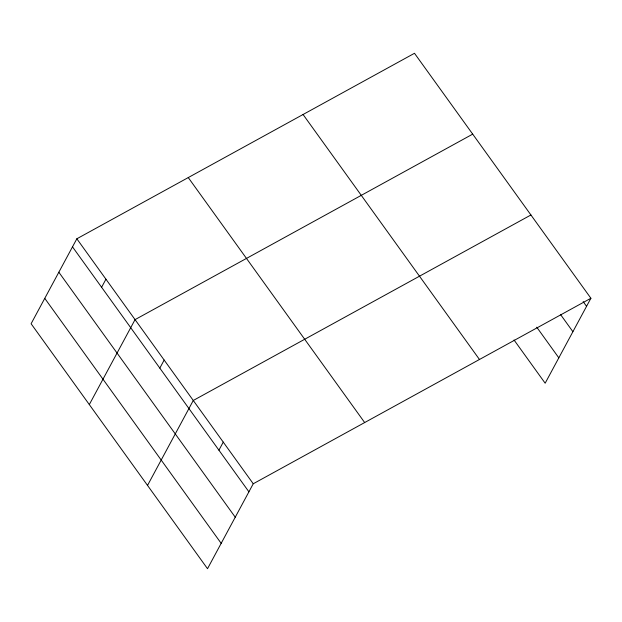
<?xml version="1.0" encoding="UTF-8"?>
<svg xmlns="http://www.w3.org/2000/svg" width="622" height="622" viewBox="0 0 622 622"><rect width="100%" height="100%" fill="white"/><g stroke="black" fill="none" stroke-linecap="round" stroke-linejoin="round"><path stroke-width="0.93" d="M76.84 238.786L31.1 323.735L207.515 568.71L253.247 483.768L590.9 298.265L414.485 53.29L76.84 238.786L253.247 483.768M101.604 287.271L105.942 279.208M89.319 404.572L135.052 319.63L472.704 134.134M159.823 368.115L164.161 360.052M147.531 485.417L193.271 400.475L530.924 214.979M218.921 450.18L223.259 442.118M590.9 298.265L545.16 383.214L514.044 339.993M583.164 301.616L586.562 306.327M560.453 314.413L572.901 331.697M536.755 327.195L558.82 357.837M303.062 114.502L479.476 359.485M188.264 177.573L364.671 422.556M72.494 246.848L248.909 491.823M58.833 272.218L235.248 517.201M44.761 298.358L221.175 543.34"/></g></svg>
